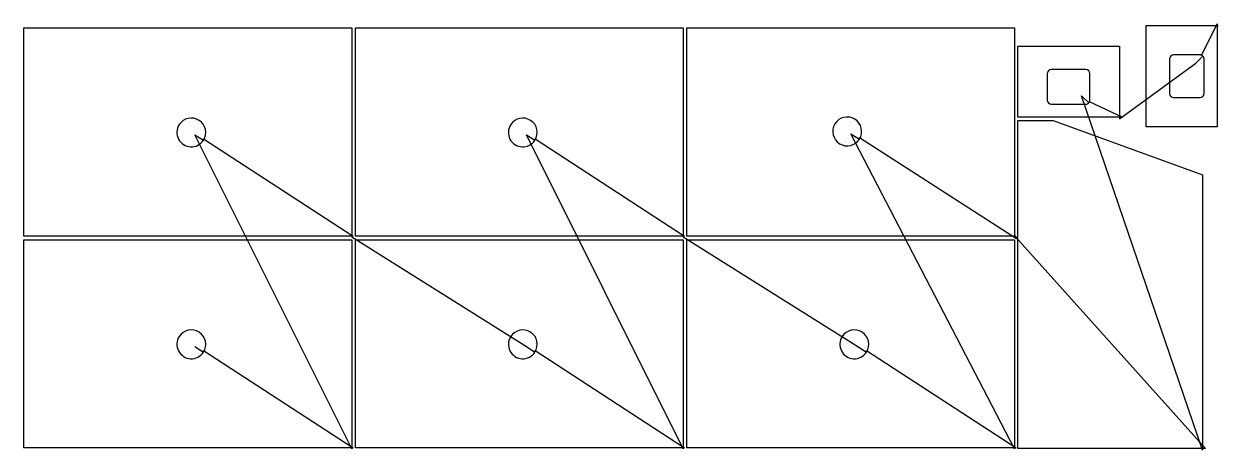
# Model space of a CAD drawing. Header units: metres. Extents: x 10 to 5894, y -2101 to -2.
import ezdxf

# ---------------------------------------------------------------- set-up
doc = ezdxf.new("R2010")
doc.units = ezdxf.units.M

msp = doc.modelspace()

# ---------------------------------------------------------------- linework, layer by layer
at = {"layer": 'TOOL_0'}
for p, q in [((9.998, -1046.916), (9.998, -21.916)), ((9.998, -21.916), (1624.998, -21.916)), ((1624.998, -21.916), (1624.998, -1046.916)), ((1643.072, -1046.916), (1643.072, -21.916)), ((1643.072, -21.916), (3258.072, -21.916)), ((3258.072, -21.916), (3258.072, -1046.916)), ((3276.349, -1046.916), (3276.349, -21.916)), ((3276.349, -21.916), (4891.349, -21.916)), ((4891.349, -21.916), (4891.349, -1046.916)), ((5539.994, -510), (5539.994, -10)), ((5539.994, -10), (5889.994, -10)), ((5811.776, -158.698), (5889.994, -2.5)), ((5889.994, -2.5), (5889.994, -10)), ((5889.994, -10), (5889.994, -510)), ((5889.994, -10), (5893.994, -10)), ((4907.475, -462.315), (4907.475, -112.315)), ((4907.475, -112.315), (5407.475, -112.315)), ((5407.475, -112.315), (5407.475, -462.315)), ((5654.994, -175), (5654.994, -345)), ((5804.994, -155), (5674.994, -155)), ((5783.781, -196.213), (5819.136, -160.858)), ((5824.994, -345), (5824.994, -175)), ((5242.475, -227.316), (5072.475, -227.316)), ((5407.475, -470.315), (5783.781, -196.213)), ((5052.475, -247.316), (5052.475, -377.316)), ((5262.475, -377.316), (5262.475, -247.316)), ((5072.475, -397.316), (5242.475, -397.316)), ((5816.847, -2100.8), (5221.262, -356.103)), ((5221.262, -356.103), (5256.617, -391.458)), ((5258.777, -384.097), (5422.475, -462.315)), ((5674.994, -365), (5804.994, -365)), ((5407.475, -462.315), (4907.475, -462.315)), ((5422.475, -462.315), (5407.475, -462.315)), ((5407.475, -462.315), (5407.475, -470.315)), ((4906.847, -2092.8), (4906.847, -477.8)), ((4906.847, -477.8), (5081.847, -477.8)), ((5081.847, -477.8), (5816.847, -745.318)), ((5889.994, -510), (5539.994, -510)), ((1624.999, -2093.999), (852.642, -548.305)), ((852.642, -548.305), (894.649, -575.424)), ((895.21, -567.774), (1632.498, -1046.916)), ((3258.073, -2094), (2485.716, -548.306)), ((2485.716, -548.306), (2527.723, -575.424)), ((2528.284, -567.774), (3265.572, -1046.916)), ((4891.351, -2094), (4084.164, -543.037)), ((4084.164, -543.037), (4126.578, -569.514)), ((4127.023, -561.856), (4901.088, -1059.188)), ((5816.847, -745.318), (5816.847, -2092.8)), ((1624.998, -1046.916), (9.998, -1046.916)), ((1632.498, -1046.916), (1624.998, -1046.916)), ((1624.998, -1046.916), (1624.998, -1050.916)), ((1624.998, -1050.916), (2485.717, -1591.39)), ((3258.072, -1046.916), (1643.072, -1046.916)), ((3265.572, -1046.916), (3258.072, -1046.916)), ((3258.072, -1046.916), (3258.072, -1050.916)), ((3258.072, -1050.916), (4118.994, -1591.39)), ((4891.349, -1046.916), (3276.349, -1046.916)), ((4891.349, -1046.916), (4897.006, -1052.573)), ((4897.006, -1052.573), (5831.847, -2092.8)), ((9.999, -2089.999), (9.999, -1064.999)), ((9.999, -1064.999), (1624.999, -1064.999)), ((1624.999, -1064.999), (1624.999, -2089.999)), ((1643.073, -2090), (1643.073, -1065)), ((1643.073, -1065), (3258.073, -1065)), ((3258.073, -1065), (3258.073, -2090)), ((3276.351, -2090), (3276.351, -1065)), ((3276.351, -1065), (4891.351, -1065)), ((4891.351, -1065), (4891.351, -2090)), ((852.643, -1591.389), (894.65, -1618.507)), ((895.211, -1610.857), (1632.499, -2089.999)), ((2485.717, -1591.39), (2527.724, -1618.508)), ((2528.285, -1610.858), (3265.573, -2090)), ((4118.994, -1591.39), (4161.001, -1618.508)), ((4161.562, -1610.858), (4898.851, -2090)), ((1624.999, -2089.999), (9.999, -2089.999)), ((1632.499, -2089.999), (1624.999, -2089.999)), ((1624.999, -2089.999), (1624.999, -2093.999)), ((3258.073, -2090), (1643.073, -2090)), ((3265.573, -2090), (3258.073, -2090)), ((3258.073, -2090), (3258.073, -2094)), ((4891.351, -2090), (3276.351, -2090)), ((4898.851, -2090), (4891.351, -2090)), ((4891.351, -2090), (4891.351, -2094)), ((5816.847, -2092.8), (4906.847, -2092.8)), ((5831.847, -2092.8), (5816.847, -2092.8)), ((5816.847, -2092.8), (5816.847, -2100.8))]:
    msp.add_line(p, q, dxfattribs=at)
for centre, radius, start, end in [((5674.994, -175), 20, 90, 180), ((5804.994, -175), 20, 45, 90), ((5813.479, -166.515), 8, 45, 102.2903324), ((5804.994, -175), 20, 0, 45), ((5072.475, -247.316), 20, 90, 180), ((5242.475, -247.316), 20, 0, 90), ((5674.994, -345), 20, 180, 270), ((5804.994, -345), 20, 270, 0), ((5072.475, -377.316), 20, 180, 270), ((5242.475, -377.316), 20, 270, 315), ((5242.475, -377.316), 20, 315, 0), ((5250.96, -385.801), 8, 315, 12.2973297), ((834.999, -536.916), 71, 327.1550962, 147.1544182), ((2468.073, -536.916), 71, 327.1550962, 147.1544182), ((4066.35, -531.917), 71, 328.0257535, 148.0254963), ((834.999, -536.916), 71, 147.1544182, 327.1550962), ((2468.073, -536.916), 71, 147.1544182, 327.1550962), ((4066.349, -531.916), 71, 148.0257535, 328.0254963), ((887.928, -571.085), 8, 327.15418, 24.4504753), ((2521.002, -571.085), 8, 327.15418, 24.4504753), ((4119.792, -565.278), 8, 328.0265035, 25.3253952), ((4891.349, -1056.916), 10.001, 346.8683954, 90), ((835, -1579.999), 71, 327.1550962, 147.1544182), ((2468.074, -1580), 71, 327.1550962, 147.1544182), ((4101.351, -1580), 71, 327.1550962, 147.1544182), ((835, -1579.999), 71, 147.1544182, 327.1550962), ((2468.074, -1580), 71, 147.1544182, 327.1550962), ((4101.351, -1580), 71, 147.1544182, 327.1550962), ((887.929, -1614.168), 8, 327.15418, 24.4504753), ((2521.003, -1614.169), 8, 327.15418, 24.4504753), ((4154.28, -1614.169), 8, 327.15418, 24.4504753)]:
    msp.add_arc(centre, radius, start, end, dxfattribs=at)

doc.saveas('drawing.dxf')
